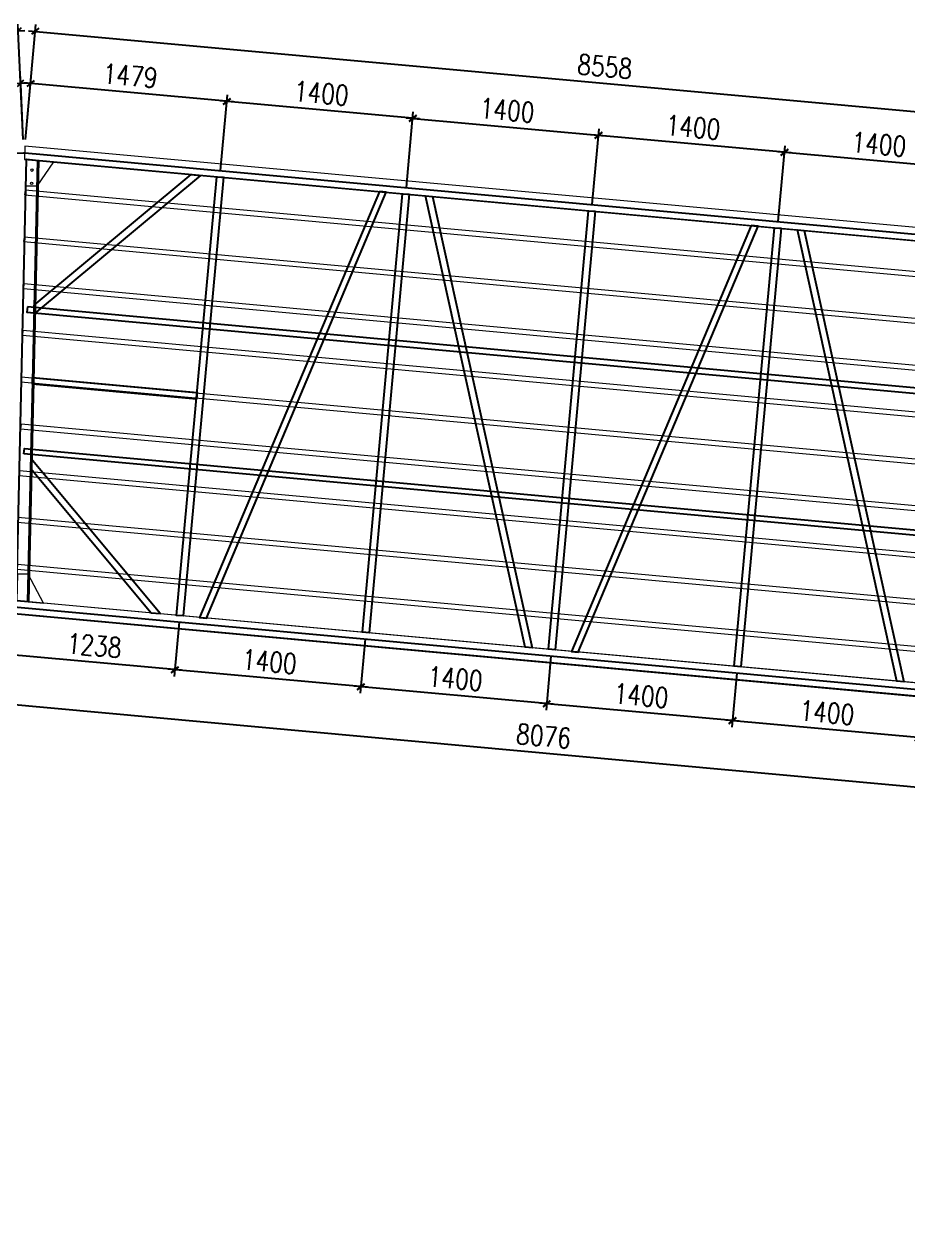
# Model space of a CAD drawing. Extents: x -259369 to -50372, y -155978 to 198088.
# Drawn here: x -159603 to -152975, y -18686 to -9597 of the extents above; entities that cross this region are included whole.
import ezdxf

# ---------------------------------------------------------------- set-up
doc = ezdxf.new("R2010")
doc.units = 0
doc.header["$LTSCALE"] = 1000
doc.header["$MEASUREMENT"] = 0
doc.linetypes.add('HIDDEN', pattern=[0.375, 0.25, -0.125])
for name, color, linetype, lineweight in [('加强板', 140, 'Continuous', 18), ('虚线', 8, 'Continuous', 0), ('铝主梁', 3, 'Continuous', 9), ('铝龙骨', 7, 'Continuous', 9)]:
    doc.layers.add(name, color=color, linetype=linetype, lineweight=lineweight)
for name, color, linetype in [('卡槽', 242, 'Continuous'), ('标注', 9, 'Continuous'), ('连接端梁', 130, 'Continuous'), ('铝横梁', 220, 'Continuous')]:
    doc.layers.add(name, color=color, linetype=linetype)
doc.styles.add('HZTXT', font='txtw.shx', dxfattribs={"width": 0.8, "bigfont": 'hztxtw.shx'})
doc.dimstyles.new('DIM-50', dxfattribs={"dimscale": 50, "dimtxt": 3, "dimasz": 1, "dimexe": 1, "dimexo": 1, "dimgap": 1, "dimtad": 1, "dimdec": 1, "dimdsep": 46, "dimtxsty": 'HZTXT', "dimblk": 'OBLIQUE', "dimblk1": 'ARCHTICK', "dimblk2": 'OBLIQUE', "dimcen": 0, "dimdle": 1, "dimclrd": 9, "dimclre": 9, "dimclrt": 2, "dimadec": 1, "dimazin": 0, "dimtfac": 1, "dimtdec": 1, "dimtix": 1, "dimtmove": 2, "dimatfit": 3, "dimldrblk": 'OBLIQUE', "dimfxl": 0, "dimtolj": 1, "dimtzin": 0, "dimarcsym": 0})

# ---------------------------------------------------------------- blocks, each defined once
blk = doc.blocks.new('_Oblique')
at = {"color": 0, "linetype": 'ByBlock', "lineweight": -2}
blk.add_line((-0.5, -0.5), (0.5, 0.5), dxfattribs=at)
blk = doc.blocks.new('*D550')
at = {"layer": 'Defpoints', "color": 0, "transparency": 16777216}
for p in [(-159647.5, -9647.1), (-159607.4, -10510.8), (-168156.3, -10907.1)]:
    blk.add_point(p, dxfattribs=at)
at = {"layer": '标注', "color": 9, "lineweight": -2, "transparency": 16777216}
for p, q in [((-159609.7, -10460.9), (-159649.8, -9597.2)), ((-168246.2, -10045.8), (-159597.5, -9644.8)), ((-168158.6, -10857.2), (-168198.6, -9993.5))]:
    blk.add_line(p, q, dxfattribs=at)
at = {"layer": '标注', "color": 9, "lineweight": -2, "transparency": 16777216, "xscale": 49.99999999999999, "yscale": 49.99999999999999, "zscale": 49.99999999999999}
for p, rotation in [((-159647.5, -9647.1), 2.654117485153727), ((-168196.3, -10043.4), 182.6541174851537)]:
    blk.add_blockref('_Oblique', p, dxfattribs=dict(at, rotation=rotation))
at = {"layer": '标注', "color": 2, "transparency": 16777216, "insert": (-163927.7, -9720.4), "char_height": 150, "attachment_point": 5, "rotation": 2.65412, "style": 'HZTXT'}
blk.add_mtext('\\A1;8558', dxfattribs=at)
blk = doc.blocks.new('_ArchTick')
at = {"color": 0, "linetype": 'ByBlock', "const_width": 0.4}
blk.add_lwpolyline([(-0.5, -0.5), (0.5, 0.5)], dxfattribs=at)
blk = doc.blocks.new('*D551')
at = {"layer": 'Defpoints', "color": 0, "transparency": 16777216}
for p in [(-159629.3, -10039.4), (-159607.4, -10510.8), (-161080.3, -10677.2)]:
    blk.add_point(p, dxfattribs=at)
at = {"layer": '标注', "color": 9, "lineweight": -2, "transparency": 16777216}
for p, q in [((-159609.7, -10460.9), (-159631.6, -9989.5)), ((-161156.7, -10110.2), (-159579.3, -10037.1)), ((-161082.6, -10627.2), (-161109, -10058))]:
    blk.add_line(p, q, dxfattribs=at)
at = {"layer": '标注', "color": 9, "lineweight": -2, "transparency": 16777216, "xscale": 49.99999999999999, "yscale": 49.99999999999999, "zscale": 49.99999999999999}
for p, rotation in [((-161106.7, -10107.9), 182.6541174851537), ((-159629.3, -10039.4), 2.654117485153727)]:
    blk.add_blockref('_Oblique', p, dxfattribs=dict(at, rotation=rotation))
at = {"layer": '标注', "color": 2, "transparency": 16777216, "insert": (-160373.8, -9948.8), "char_height": 150, "attachment_point": 5, "rotation": 2.65412, "style": 'HZTXT'}
blk.add_mtext('\\A1;1479', dxfattribs=at)
blk = doc.blocks.new('*D562')
at = {"layer": 'Defpoints', "color": 0, "transparency": 16777216}
for p in [(-153900.1, -10558.1), (-153952, -11125.7), (-152557.9, -11253.1)]:
    blk.add_point(p, dxfattribs=at)
at = {"layer": '标注', "color": 9, "lineweight": -2, "transparency": 16777216}
for p, q in [((-153947.5, -11075.9), (-153895.6, -10508.3)), ((-152456.2, -10690.2), (-153949.9, -10553.6)), ((-152553.3, -11203.4), (-152501.4, -10635.8))]:
    blk.add_line(p, q, dxfattribs=at)
at = {"layer": '标注', "color": 9, "lineweight": -2, "transparency": 16777216, "xscale": 50, "yscale": 50, "zscale": 50}
for p, rotation in [((-153900.1, -10558.1), 174.7759997070145), ((-152506, -10685.6), 354.7759997070145)]:
    blk.add_blockref('_Oblique', p, dxfattribs=dict(at, rotation=rotation))
at = {"layer": '标注', "color": 2, "transparency": 16777216, "insert": (-153191.7, -10497.4), "char_height": 150, "attachment_point": 5, "rotation": 354.776, "style": 'HZTXT'}
blk.add_mtext('\\A1;1400', dxfattribs=at)
blk = doc.blocks.new('*D563')
at = {"layer": 'Defpoints', "color": 0, "transparency": 16777216}
for p in [(-155294.3, -10430.7), (-155346.2, -10998.2), (-153952, -11125.7)]:
    blk.add_point(p, dxfattribs=at)
at = {"layer": '标注', "color": 9, "lineweight": -2, "transparency": 16777216}
for p, q in [((-153850.4, -10562.7), (-155344.1, -10426.1)), ((-155341.7, -10948.4), (-155289.8, -10380.9)), ((-153947.5, -11075.9), (-153895.6, -10508.3))]:
    blk.add_line(p, q, dxfattribs=at)
at = {"layer": '标注', "color": 9, "lineweight": -2, "transparency": 16777216, "xscale": 50, "yscale": 50, "zscale": 50}
for p, rotation in [((-155294.3, -10430.7), 174.7759997070145), ((-153900.1, -10558.1), 354.7759997070145)]:
    blk.add_blockref('_Oblique', p, dxfattribs=dict(at, rotation=rotation))
at = {"layer": '标注', "color": 2, "transparency": 16777216, "insert": (-154585.9, -10369.9), "char_height": 150, "attachment_point": 5, "rotation": 354.776, "style": 'HZTXT'}
blk.add_mtext('\\A1;1400', dxfattribs=at)
blk = doc.blocks.new('*D564')
at = {"layer": 'Defpoints', "color": 0, "transparency": 16777216}
for p in [(-150997.3, -10429.2), (-159598.5, -10511), (-151076.1, -11290.2)]:
    blk.add_point(p, dxfattribs=at)
at = {"layer": '标注', "color": 9, "lineweight": -2, "transparency": 16777216}
for p, q in [((-159594, -10461.2), (-159515.2, -9600.2)), ((-159569.6, -9645.5), (-150947.5, -10433.8)), ((-151071.5, -11240.4), (-150992.8, -10379.4))]:
    blk.add_line(p, q, dxfattribs=at)
at = {"layer": '标注', "color": 9, "lineweight": -2, "transparency": 16777216, "xscale": 50, "yscale": 50, "zscale": 50}
for p, rotation in [((-159519.8, -9650), 174.7759997070145), ((-150997.3, -10429.2), 354.7759997070145)]:
    blk.add_blockref('_Oblique', p, dxfattribs=dict(at, rotation=rotation))
at = {"layer": '标注', "color": 2, "transparency": 16777216, "insert": (-155247.2, -9915.1), "char_height": 150, "attachment_point": 5, "rotation": 354.776, "style": 'HZTXT'}
blk.add_mtext('\\A1;8558', dxfattribs=at)
blk = doc.blocks.new('*D566')
at = {"layer": 'Defpoints', "color": 0, "transparency": 16777216}
for p in [(-159677.2, -14018.4), (-151634.7, -14753.7), (-151696.5, -15429.6)]:
    blk.add_point(p, dxfattribs=at)
at = {"layer": '标注', "color": 9, "lineweight": -2, "transparency": 16777216}
for p, q in [((-159681.7, -14068.2), (-159743.5, -14744.1)), ((-159788.8, -14689.8), (-151646.7, -15434.1)), ((-151639.3, -14803.5), (-151701.1, -15479.4))]:
    blk.add_line(p, q, dxfattribs=at)
for p, xscale, yscale, zscale, rotation in [((-159739, -14694.3), 50.00000000000001, 50.00000000000001, 50.00000000000001, 174.776310664711), ((-151696.5, -15429.6), 50, 50, 50, 354.776310664711)]:
    blk.add_blockref('_Oblique', p, dxfattribs=dict(at, xscale=xscale, yscale=yscale, zscale=zscale, rotation=rotation))
at = {"layer": '标注', "color": 2, "transparency": 16777216, "insert": (-155706.4, -14937.5), "char_height": 150, "attachment_point": 5, "rotation": 354.77631, "style": 'HZTXT'}
blk.add_mtext('\\A1;8076', dxfattribs=at)
blk = doc.blocks.new('*D567')
at = {"layer": 'Defpoints', "color": 0, "transparency": 16777216}
for p in [(-158082.7, -10175.7), (-158134.6, -10743.3), (-156740.4, -10870.7)]:
    blk.add_point(p, dxfattribs=at)
at = {"layer": '标注', "color": 9, "lineweight": -2, "transparency": 16777216}
for p, q in [((-156638.7, -10307.7), (-158132.5, -10171.2)), ((-158130, -10693.5), (-158078.1, -10125.9)), ((-156735.8, -10820.9), (-156684, -10253.4))]:
    blk.add_line(p, q, dxfattribs=at)
at = {"layer": '标注', "color": 9, "lineweight": -2, "transparency": 16777216, "xscale": 50, "yscale": 50, "zscale": 50}
for p, rotation in [((-158082.7, -10175.7), 174.7759997070145), ((-156688.5, -10303.2), 354.7759997070145)]:
    blk.add_blockref('_Oblique', p, dxfattribs=dict(at, rotation=rotation))
at = {"layer": '标注', "color": 2, "transparency": 16777216, "insert": (-157374.2, -10115), "char_height": 150, "attachment_point": 5, "rotation": 354.776, "style": 'HZTXT'}
blk.add_mtext('\\A1;1400', dxfattribs=at)
blk = doc.blocks.new('*D568')
at = {"layer": 'Defpoints', "color": 0, "transparency": 16777216}
for p in [(-159555.5, -10041.1), (-159598.5, -10511), (-158134.6, -10743.3)]:
    blk.add_point(p, dxfattribs=at)
at = {"layer": '标注', "color": 9, "lineweight": -2, "transparency": 16777216}
for p, q in [((-159594, -10461.2), (-159551, -9991.3)), ((-158032.9, -10180.3), (-159605.3, -10036.5)), ((-158130, -10693.5), (-158078.1, -10125.9))]:
    blk.add_line(p, q, dxfattribs=at)
at = {"layer": '标注', "color": 9, "lineweight": -2, "transparency": 16777216, "xscale": 50, "yscale": 50, "zscale": 50}
for p, rotation in [((-159555.5, -10041.1), 174.7759997070145), ((-158082.7, -10175.7), 354.7759997070145)]:
    blk.add_blockref('_Oblique', p, dxfattribs=dict(at, rotation=rotation))
at = {"layer": '标注', "color": 2, "transparency": 16777216, "insert": (-158807.7, -9983.9), "char_height": 150, "attachment_point": 5, "rotation": 354.776, "style": 'HZTXT'}
blk.add_mtext('\\A1;1479', dxfattribs=at)
blk = doc.blocks.new('*D569')
at = {"layer": 'Defpoints', "color": 0, "transparency": 16777216}
for p in [(-155294.3, -10430.7), (-156740.4, -10870.7), (-155346.2, -10998.2)]:
    blk.add_point(p, dxfattribs=at)
at = {"layer": '标注', "color": 9, "lineweight": -2, "transparency": 16777216}
for p, q in [((-156735.8, -10820.9), (-156684, -10253.4)), ((-156738.3, -10298.6), (-155244.5, -10435.2)), ((-155341.7, -10948.4), (-155289.8, -10380.9))]:
    blk.add_line(p, q, dxfattribs=at)
at = {"layer": '标注', "color": 9, "lineweight": -2, "transparency": 16777216, "xscale": 50, "yscale": 50, "zscale": 50}
for p, rotation in [((-156688.5, -10303.2), 174.7759997070145), ((-155294.3, -10430.7), 354.7759997070145)]:
    blk.add_blockref('_Oblique', p, dxfattribs=dict(at, rotation=rotation))
at = {"layer": '标注', "color": 2, "transparency": 16777216, "insert": (-155980, -10242.5), "char_height": 150, "attachment_point": 5, "rotation": 354.776, "style": 'HZTXT'}
blk.add_mtext('\\A1;1400', dxfattribs=at)
blk = doc.blocks.new('*D571')
at = {"layer": 'Defpoints', "color": 0, "transparency": 16777216}
for p in [(-154252.9, -14416), (-152858.7, -14543.4), (-154290, -14821.6)]:
    blk.add_point(p, dxfattribs=at)
at = {"layer": '标注', "color": 9, "lineweight": -2, "transparency": 16777216}
for p, q in [((-154257.4, -14465.7), (-154294.5, -14871.4)), ((-152863.2, -14593.2), (-152900.3, -14998.9)), ((-152846, -14953.6), (-154339.7, -14817))]:
    blk.add_line(p, q, dxfattribs=at)
at = {"layer": '标注', "color": 9, "lineweight": -2, "transparency": 16777216, "xscale": 50, "yscale": 50, "zscale": 50}
for p, rotation in [((-154290, -14821.6), 174.7759997070145), ((-152895.8, -14949.1), 354.7759997070145)]:
    blk.add_blockref('_Oblique', p, dxfattribs=dict(at, rotation=rotation))
at = {"layer": '标注', "color": 2, "transparency": 16777216, "insert": (-153581.5, -14760.8), "char_height": 150, "attachment_point": 5, "rotation": 354.776, "style": 'HZTXT'}
blk.add_mtext('\\A1;1400', dxfattribs=at)
blk = doc.blocks.new('*D572')
at = {"layer": 'Defpoints', "color": 0, "transparency": 16777216}
for p in [(-155647, -14288.5), (-154252.9, -14416), (-155684.1, -14694.1)]:
    blk.add_point(p, dxfattribs=at)
at = {"layer": '标注', "color": 9, "lineweight": -2, "transparency": 16777216}
for p, q in [((-155651.6, -14338.3), (-155688.7, -14743.9)), ((-154257.4, -14465.7), (-154294.5, -14871.4)), ((-154240.2, -14826.1), (-155733.9, -14689.6))]:
    blk.add_line(p, q, dxfattribs=at)
at = {"layer": '标注', "color": 9, "lineweight": -2, "transparency": 16777216, "xscale": 50, "yscale": 50, "zscale": 50}
for p, rotation in [((-155684.1, -14694.1), 174.7759997070145), ((-154290, -14821.6), 354.7759997070145)]:
    blk.add_blockref('_Oblique', p, dxfattribs=dict(at, rotation=rotation))
at = {"layer": '标注', "color": 2, "transparency": 16777216, "insert": (-154975.7, -14633.4), "char_height": 150, "attachment_point": 5, "rotation": 354.776, "style": 'HZTXT'}
blk.add_mtext('\\A1;1400', dxfattribs=at)
blk = doc.blocks.new('*D573')
at = {"layer": 'Defpoints', "color": 0, "transparency": 16777216}
for p in [(-157041.2, -14161), (-155647, -14288.5), (-157078.3, -14566.7)]:
    blk.add_point(p, dxfattribs=at)
at = {"layer": '标注', "color": 9, "lineweight": -2, "transparency": 16777216}
for p, q in [((-157045.8, -14210.8), (-157082.9, -14616.4)), ((-155651.6, -14338.3), (-155688.7, -14743.9)), ((-155634.3, -14698.7), (-157128.1, -14562.1))]:
    blk.add_line(p, q, dxfattribs=at)
at = {"layer": '标注', "color": 9, "lineweight": -2, "transparency": 16777216, "xscale": 50, "yscale": 50, "zscale": 50}
for p, rotation in [((-157078.3, -14566.7), 174.7759997070145), ((-155684.1, -14694.1), 354.7759997070145)]:
    blk.add_blockref('_Oblique', p, dxfattribs=dict(at, rotation=rotation))
at = {"layer": '标注', "color": 2, "transparency": 16777216, "insert": (-156369.8, -14505.9), "char_height": 150, "attachment_point": 5, "rotation": 354.776, "style": 'HZTXT'}
blk.add_mtext('\\A1;1400', dxfattribs=at)
blk = doc.blocks.new('*D574')
at = {"layer": 'Defpoints', "color": 0, "transparency": 16777216}
for p in [(-158435.4, -14033.5), (-157041.2, -14161), (-158472.5, -14439.2)]:
    blk.add_point(p, dxfattribs=at)
at = {"layer": '标注', "color": 9, "lineweight": -2, "transparency": 16777216}
for p, q in [((-158440, -14083.3), (-158477, -14489)), ((-157045.8, -14210.8), (-157082.9, -14616.4)), ((-157028.5, -14571.2), (-158522.3, -14434.6))]:
    blk.add_line(p, q, dxfattribs=at)
at = {"layer": '标注', "color": 9, "lineweight": -2, "transparency": 16777216, "xscale": 50, "yscale": 50, "zscale": 50}
for p, rotation in [((-158472.5, -14439.2), 174.7759997070145), ((-157078.3, -14566.7), 354.7759997070145)]:
    blk.add_blockref('_Oblique', p, dxfattribs=dict(at, rotation=rotation))
at = {"layer": '标注', "color": 2, "transparency": 16777216, "insert": (-157764, -14378.4), "char_height": 150, "attachment_point": 5, "rotation": 354.776, "style": 'HZTXT'}
blk.add_mtext('\\A1;1400', dxfattribs=at)
blk = doc.blocks.new('*D575')
at = {"layer": 'Defpoints', "color": 0, "transparency": 16777216}
for p in [(-159677.2, -14018.4), (-158435.4, -14033.5), (-159705.4, -14326.5)]:
    blk.add_point(p, dxfattribs=at)
at = {"layer": '标注', "color": 9, "lineweight": -2, "transparency": 16777216}
for p, q in [((-159681.7, -14068.2), (-159709.9, -14376.3)), ((-158440, -14083.3), (-158477, -14489)), ((-158422.7, -14443.7), (-159755.1, -14321.9))]:
    blk.add_line(p, q, dxfattribs=at)
at = {"layer": '标注', "color": 9, "lineweight": -2, "transparency": 16777216, "xscale": 50, "yscale": 50, "zscale": 50}
for p, rotation in [((-159705.4, -14326.5), 174.7759997070145), ((-158472.5, -14439.2), 354.7759997070145)]:
    blk.add_blockref('_Oblique', p, dxfattribs=dict(at, rotation=rotation))
at = {"layer": '标注', "color": 2, "transparency": 16777216, "insert": (-159077.5, -14258.3), "char_height": 150, "attachment_point": 5, "rotation": 354.776, "style": 'HZTXT'}
blk.add_mtext('\\A1;1238', dxfattribs=at)

msp = doc.modelspace()

# ---------------------------------------------------------------- linework, layer by layer
at = {"elevation": 29521}
msp.add_lwpolyline([(-159495.36, -10618.85), (-159496.81, -10683.43)], dxfattribs=at)
at = {"layer": '加强板', "color": 5, "elevation": 29521}
for points in [[(-159583.18, -10610.82), (-159384.01, -10629.03), (-159507.67, -10812.56), (-159587.65, -10810.77)], [(-159583.15, -10610.83), (-159383.98, -10629.04), (-159507.65, -10812.57), (-159587.62, -10810.78)], [(-159657.41, -13921.82), (-159458.25, -13940.03), (-159572.96, -13723.66), (-159652.94, -13721.87)], [(-159657.38, -13921.82), (-159458.22, -13940.03), (-159572.93, -13723.67), (-159652.91, -13721.88)]]:
    msp.add_lwpolyline(points, close=True, dxfattribs=at)
at = {"layer": '加强板', "color": 5}
for centre in [(-159544.98, -10691.7, 29521), (-159544.95, -10691.7, 29521), (-159547.22, -10791.67, 29521), (-159547.19, -10791.68, 29521)]:
    msp.add_circle(centre, 9, dxfattribs=at)
at = {"layer": '卡槽', "color": 22, "ltscale": 5000, "elevation": 29521}
for points in [[(-159578.77, -11717.84), (-159582.42, -11757.67), (-151321.06, -12513.01), (-151317.42, -12473.17)], [(-159605.43, -12819.96), (-159601.79, -12780.12), (-151482.69, -13522.45), (-151486.33, -13562.28)]]:
    msp.add_lwpolyline(points, close=True, dxfattribs=at)
at = {"layer": '虚线', "color": 1, "linetype": 'HIDDEN', "ltscale": 300}
for p, q in [((-151092.24, -11387.15, 29521), (-159600.72, -10609.22, 29521)), ((-151092.24, -11387.15, 29521), (-159600.72, -10609.22, 29521)), ((-159505.37, -10617.94, 29521), (-159579.51, -13928.94, 29521)), ((-159505.34, -10617.94, 29521), (-159579.48, -13928.94, 29521)), ((-151619.21, -14656.75, 29521), (-159674.88, -13920.22, 29521)), ((-151619.21, -14656.75, 29521), (-159674.88, -13920.22, 29521))]:
    msp.add_line(p, q, dxfattribs=at)
at = {"layer": '连接端梁', "color": 0, "elevation": 29521}
for points in [[(-191587.11, -25273.37), (-192333.96, -19118.52), (-192346.85, -19012.23), (-192342.21, -19003.62), (-192234.62, -18950.48), (-184704.52, -15230.4), (-184688.32, -15223.63), (-176862.9, -12619), (-176575.33, -12523.28), (-176566.19, -12520.87), (-168457.63, -11013.37), (-168159.65, -10957.97), (-168150.25, -10956.83), (-168062.84, -10952.77), (-159608.83, -10560.88), (-159599.38, -10561.04), (-159512.24, -10569), (-151386.14, -11312.08)], [(-188211.86, -24863.81), (-188682.2, -20987.76), (-183400.01, -18378.21), (-175789.15, -15845), (-175718.82, -15821.59), (-167836.17, -14356.09), (-167763.29, -14342.54), (-159680.14, -13967.84), (-151695.75, -14697.95), (-151622.31, -14704.66), (-143812.93, -16522.27), (-143741.14, -16538.98), (-136254.6, -19409.83), (-136190.26, -19434.5), (-130865.29, -22369.27), (-131212.11, -26177.21)], [(-188145.66, -24994.29), (-188627.5, -21023.41), (-183389.29, -18428.68), (-175702.26, -15869.42), (-167753.44, -14392.19), (-159677.19, -14018.42), (-151625.94, -14755.16), (-143751.66, -16588.49), (-136202.99, -19483.84), (-130918.29, -22403.06), (-131281.41, -26386.54)]]:
    msp.add_lwpolyline(points, dxfattribs=at)
at = {"layer": '连接端梁', "elevation": 29521}
for points in [[(-159659.37, -13921.64), (-159585.23, -10610.64), (-159495.39, -10618.85), (-159569.53, -13929.85)], [(-159659.34, -13921.64), (-159585.2, -10610.64), (-159495.36, -10618.85), (-159569.5, -13929.86)]]:
    msp.add_lwpolyline(points, close=True, dxfattribs=at)
at = {"layer": '铝主梁', "color": 3, "elevation": 29521}
msp.add_lwpolyline([(-159598.55, -10511.01), (-159600.22, -10611.27), (-151092.57, -11389.13), (-151076.06, -11290.22), (-159598.52, -10511.01)], dxfattribs=at)
msp.add_lwpolyline([(-151634.74, -14753.71), (-159677.19, -14018.42), (-159675.37, -13918.17), (-151618.34, -14654.82)], close=True, dxfattribs=at)
at = {"layer": '铝横梁', "color": 243, "elevation": 29521}
for points in [[(-159527.69, -11703.46), (-158350.55, -10723.52), (-158281.51, -10731.1), (-159527.67, -11768.5)], [(-158108.69, -10745.64), (-158409.52, -14035.91), (-158459.31, -14031.36), (-158158.48, -10741.08)], [(-156938.95, -10852.58), (-158287.04, -14047.11), (-158235.05, -14052.47), (-156886.96, -10857.95)], [(-156714.5, -10873.11), (-157015.33, -14163.38), (-157065.13, -14158.83), (-156764.3, -10868.55)], [(-156539.85, -10889.07), (-155793.42, -14275.1), (-155845.52, -14270.95), (-156591.95, -10884.92)], [(-155320.33, -11000.57), (-155621.16, -14290.85), (-155670.95, -14286.3), (-155370.12, -10996.02)], [(-154150.59, -11107.52), (-155498.68, -14302.05), (-155446.69, -14307.41), (-154098.6, -11112.89)], [(-153926.14, -11128.04), (-154226.97, -14418.32), (-154276.77, -14413.77), (-153975.94, -11123.49)], [(-153751.49, -11144.01), (-153005.06, -14530.04), (-153057.16, -14525.88), (-153803.59, -11139.86)], [(-159539.74, -12247.6), (-158306.51, -12360.34), (-158311.07, -12410.14), (-159541, -12297.7)], [(-159555.11, -12928.16), (-158651.39, -14013.79), (-158582.25, -14018.69), (-159551.94, -12853.82)]]:
    msp.add_lwpolyline(points, close=True, dxfattribs=at)
at = {"layer": '铝龙骨', "color": 0, "elevation": 29521}
for points in [[(-151137.18, -11651.15), (-151133.99, -11616.3), (-159596.69, -10842.56), (-159599.88, -10877.41)], [(-151198.92, -11996.97), (-151195.73, -11962.11), (-159603.66, -11193.38), (-159606.85, -11228.23)], [(-151250.7, -12343.69), (-151247.52, -12308.84), (-159605.66, -11544.66), (-159608.84, -11579.51)], [(-151302.49, -12690.42), (-151299.3, -12655.56), (-159612.63, -11895.48), (-159615.81, -11930.33)], [(-151364.23, -13036.23), (-151361.05, -13001.38), (-159624.58, -12245.85), (-159627.76, -12280.7)], [(-151416.02, -13382.96), (-151412.83, -13348.1), (-159626.57, -12597.12), (-159629.76, -12631.98)], [(-151477.76, -13728.77), (-151474.57, -13693.92), (-159638.52, -12947.49), (-159641.71, -12982.35)], [(-151529.54, -14075.5), (-151526.36, -14040.64), (-159650.47, -13297.86), (-159653.66, -13332.71)], [(-151586.31, -14421.77), (-151583.12, -14386.91), (-159652.46, -13649.14), (-159655.65, -13683.99)]]:
    msp.add_lwpolyline(points, close=True, dxfattribs=at)

# ---------------------------------------------------------------- dimensions: what is measured, and where the dimension line sits
at = {"layer": '标注'}
for base, p1, p2, angle, picture, middle in [((-159647.47, -9647.15, 29521), (-168156.25, -10907.1, 29521), (-159607.43, -10510.81, 29521), 182.654117, '*D550', (-163927.67, -9720.43, 29521)), ((-150997.34, -10429.22, 29521), (-159598.52, -10511.01, 29521), (-151076.06, -11290.22, 29521), 174.776, '*D564', (-155247.19, -9915.13, 29521)), ((-159629.28, -10039.41, 29521), (-161080.32, -10677.2, 29521), (-159607.43, -10510.81, 29521), 182.654117, '*D551', (-160373.78, -9948.79, 29521)), ((-159555.55, -10041.07, 29521), (-158134.58, -10743.27, 29521), (-159598.52, -10511.01, 29521), 174.776, '*D568', (-158807.74, -9983.92, 29521)), ((-158082.69, -10175.73, 29521), (-156740.4, -10870.74, 29521), (-158134.58, -10743.27, 29521), 174.776, '*D567', (-157374.22, -10114.98, 29521)), ((-155294.33, -10430.67, 29521), (-156740.4, -10870.74, 29521), (-155346.22, -10998.21, 29521), 354.776, '*D569', (-155980.03, -10242.45, 29521)), ((-155294.33, -10430.67, 29521), (-153952.04, -11125.68, 29521), (-155346.22, -10998.21, 29521), 174.776, '*D563', (-154585.86, -10369.92, 29521)), ((-153900.15, -10558.14, 29521), (-152557.85, -11253.15, 29521), (-153952.04, -11125.68, 29521), 174.776, '*D562', (-153191.67, -10497.39, 29521)), ((-159705.36, -14326.46, 29521), (-158435.41, -14033.54, 29521), (-159677.19, -14018.42, 29521), 354.776, '*D575', (-159077.54, -14258.34, 29521)), ((-158472.5, -14439.18, 29521), (-157041.22, -14161.01, 29521), (-158435.41, -14033.54, 29521), 354.776, '*D574', (-157764.02, -14378.43, 29521)), ((-157078.31, -14566.65, 29521), (-155647.05, -14288.48, 29521), (-157041.22, -14161.01, 29521), 354.776, '*D573', (-156369.84, -14505.9, 29521)), ((-155684.14, -14694.12, 29521), (-154252.86, -14415.95, 29521), (-155647.05, -14288.48, 29521), 354.776, '*D572', (-154975.66, -14633.37, 29521)), ((-154289.95, -14821.59, 29521), (-152858.68, -14543.42, 29521), (-154252.86, -14415.95, 29521), 354.776, '*D571', (-153581.48, -14760.84, 29521))]:
    dim = msp.add_linear_dim(base=base, p1=p1, p2=p2, angle=angle, dimstyle='DIM-50', dxfattribs=at)
    dim.commit()
    dim.dimension.update_dxf_attribs({"geometry": picture, "text_midpoint": middle})
dim = msp.add_aligned_dim(p1=(-159677.19, -14018.42, 29521), p2=(-151634.73, -14753.69, 29521), distance=-678.72, dimstyle='DIM-50', dxfattribs=at)
dim.commit()
dim.dimension.update_dxf_attribs({"geometry": '*D566', "text_midpoint": (-155706.38, -14937.48, 29521)})

doc.saveas('drawing.dxf')
